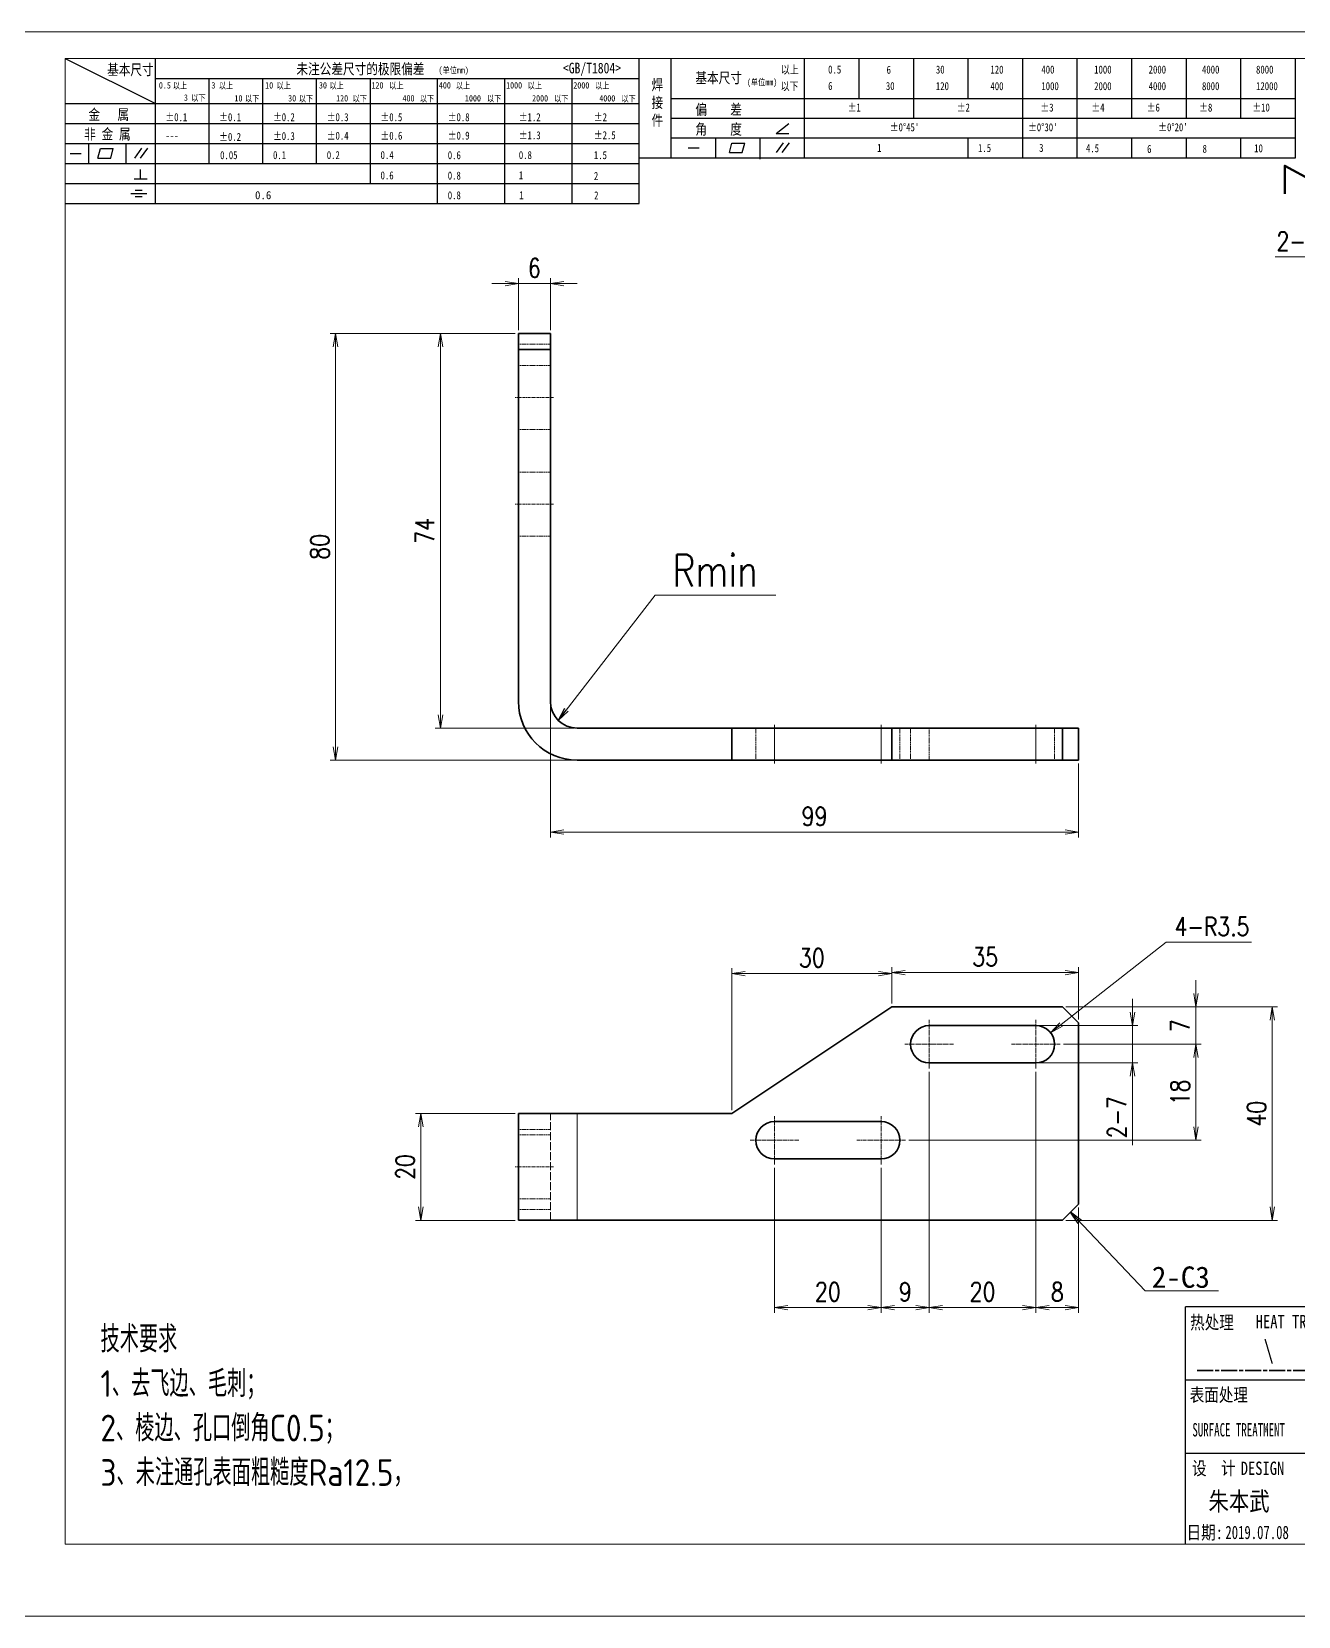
# Model space of a CAD drawing. Header units: millimetres. Extents: x -24576 to 201447, y -42879 to 13513.
# Drawn here: x 39952.3 to 40189.7, y 6233 to 6530 of the extents above; entities that cross this region are included whole.
import ezdxf
from ezdxf.enums import TextEntityAlignment as Align

# ---------------------------------------------------------------- set-up
doc = ezdxf.new("R2010")
doc.units = ezdxf.units.MM
doc.header["$LTSCALE"] = 0.5
doc.linetypes.add('AM_ISO02W050x2', pattern=[3.75, 3, -0.75])
doc.linetypes.add('AM_ISO08W050x2', pattern=[9, 6, -0.75, 1.5, -0.75])
for name, color, linetype, lineweight in [('CENTER', 2, 'AM_ISO08W050x2', 15), ('HIDDEN', 1, 'AM_ISO02W050x2', 18), ('图框', 7, 'Continuous', 18), ('标注线', 3, 'Continuous', 18), ('热处理', 7, 'Continuous', 20), ('粗点划线', 6, 'AM_ISO08W050x2', 35)]:
    doc.layers.add(name, color=color, linetype=linetype, lineweight=lineweight)
doc.layers.add('图\\M+19E79\\M+195B6\\M+18E9A', color=7, linetype='Continuous')
doc.layers.add('打印', color=7, linetype='Continuous', lineweight=15, plot=False)
doc.layers.add('打印-禁用', color=7, linetype='Continuous', lineweight=15, plot=False)
doc.styles.add('DIM', font='romans.shx', dxfattribs={"width": 0.8, "bigfont": 'bigfont.shx'})
doc.styles.add('国标', font='simfang.ttf', dxfattribs={"width": 0.8})
doc.styles.add('宋体', font='')
doc.styles.add('机械长仿宋', font='gbenor.shx', dxfattribs={"height": 1, "bigfont": 'gbcbig.shx'})
doc.styles.get('宋体').set_extended_font_data('SimSun')
doc.dimstyles.new('DEH 1-1', dxfattribs={"dimtxt": 3.5, "dimasz": 2.5, "dimexe": 1, "dimexo": 0.625, "dimgap": 1.2, "dimtad": 3, "dimdsep": 46, "dimtxsty": 'DIM', "dimblk": 'OPEN', "dimcen": 0, "dimclrd": 8, "dimclre": 8, "dimclrt": 2, "dimazin": 2, "dimtfac": 0.5, "dimtmove": 0, "dimatfit": 3, "dimldrblk": 'OPEN', "dimfxl": 0, "dimtolj": 2, "dimlwd": 13, "dimlwe": 13, "dimarcsym": 0})
doc.dimstyles.new('DEH 1-1$0', dxfattribs={"dimtxt": 3.5, "dimasz": 2.5, "dimexe": 1, "dimexo": 0.625, "dimgap": 1.2, "dimtad": 3, "dimzin": 9, "dimdsep": 46, "dimtxsty": 'DIM', "dimblk": 'OPEN', "dimcen": 0, "dimclrd": 8, "dimclre": 8, "dimclrt": 2, "dimazin": 2, "dimtfac": 0.5, "dimtmove": 0, "dimatfit": 3, "dimldrblk": 'OPEN', "dimfxl": 0, "dimtolj": 2, "dimlwd": 13, "dimlwe": 13, "dimarcsym": 0})
doc.dimstyles.new('DEH 1-1$3', dxfattribs={"dimtxt": 3.5, "dimasz": 2.5, "dimexe": 1, "dimexo": 0.625, "dimgap": 1.2, "dimtad": 3, "dimtih": 1, "dimtoh": 1, "dimzin": 9, "dimdsep": 46, "dimtxsty": 'DIM', "dimblk": 'OPEN', "dimcen": 0, "dimclrd": 8, "dimclre": 8, "dimclrt": 2, "dimazin": 2, "dimtfac": 0.5, "dimtofl": 0, "dimtmove": 0, "dimatfit": 3, "dimldrblk": 'OPEN', "dimfxl": 0, "dimtolj": 2, "dimlwd": 13, "dimlwe": 13, "dimarcsym": 0})
doc.dimstyles.new('DEH 1-1$4', dxfattribs={"dimtxt": 3.5, "dimasz": 2.5, "dimexe": 1, "dimexo": 0.625, "dimgap": 1.2, "dimtad": 3, "dimtih": 1, "dimtoh": 1, "dimzin": 9, "dimdsep": 46, "dimtxsty": 'DIM', "dimblk": 'OPEN', "dimcen": 0, "dimclrd": 8, "dimclre": 8, "dimclrt": 2, "dimazin": 2, "dimtfac": 0.5, "dimtofl": 0, "dimtmove": 0, "dimatfit": 3, "dimldrblk": 'OPEN', "dimfxl": 0, "dimtolj": 2, "dimlwd": 13, "dimlwe": 13, "dimarcsym": 0})
doc.dimstyles.new('DEH 1-4', dxfattribs={"dimscale": 4, "dimtxt": 3.5, "dimasz": 2.5, "dimexe": 1, "dimexo": 0.625, "dimgap": 1.2, "dimtad": 1, "dimdsep": 46, "dimtxsty": 'DIM', "dimblk": 'OPEN', "dimcen": 0, "dimclrd": 8, "dimclre": 8, "dimclrt": 2, "dimazin": 2, "dimtfac": 0.5, "dimtmove": 0, "dimatfit": 3, "dimldrblk": 'OPEN', "dimfxl": 0, "dimtolj": 2, "dimlwd": 18, "dimlwe": 18, "dimarcsym": 0})

# ---------------------------------------------------------------- blocks, each defined once
blk = doc.blocks.new('GZDEH零件A3图框V01版')
at = {"layer": '图\\M+19E79\\M+195B6\\M+18E9A', "color": 9}
for p, q in [((2882.49, -1554.46), (2899.37, -1562.92)), ((2899.37, -1581.67), (2899.37, -1554.46)), ((2990.09, -1581.67), (2990.09, -1554.46)), ((2996.09, -1573.08), (2996.09, -1554.46)), ((3021.09, -1561.98), (3021.09, -1554.46)), ((3031.31, -1561.98), (3031.31, -1554.46)), ((3041.53, -1561.98), (3041.53, -1554.46)), ((3051.75, -1561.98), (3051.75, -1554.46)), ((3061.98, -1561.98), (3061.98, -1554.46)), ((3072.2, -1561.98), (3072.2, -1554.46)), ((3082.42, -1561.98), (3082.42, -1554.46)), ((3092.64, -1561.98), (3092.64, -1554.46)), ((3102.86, -1561.98), (3102.86, -1554.46)), ((3113.09, -1573.08), (3113.09, -1554.46)), ((2899.37, -1558.24), (2990.09, -1558.24)), ((2909.45, -1574.17), (2909.45, -1558.24)), ((2919.53, -1574.17), (2919.53, -1558.24)), ((2929.61, -1574.17), (2929.61, -1558.24)), ((2939.69, -1577.92), (2939.69, -1558.24)), ((2952.29, -1581.67), (2952.29, -1558.24)), ((2964.89, -1581.67), (2964.89, -1558.24)), ((2977.49, -1581.67), (2977.49, -1558.24)), ((2996.09, -1561.98), (3113.09, -1561.98)), ((3021.09, -1573.08), (3021.09, -1561.98)), ((3041.53, -1565.68), (3041.53, -1561.98)), ((3061.98, -1573.08), (3061.98, -1561.98)), ((3072.2, -1573.08), (3072.2, -1561.98)), ((3082.42, -1565.68), (3082.42, -1561.98)), ((3092.64, -1565.68), (3092.64, -1561.98)), ((3102.86, -1565.68), (3102.86, -1561.98)), ((2882.49, -1562.92), (2990.09, -1562.92)), ((2882.49, -1566.67), (2990.09, -1566.67)), ((2996.09, -1565.68), (3113.09, -1565.68)), ((3015.75, -1568.51), (3018.15, -1566.66)), ((2882.49, -1570.42), (2990.09, -1570.42)), ((2886.92, -1574.12), (2886.92, -1570.42)), ((2893.91, -1574.12), (2893.91, -1570.42)), ((2996.09, -1569.38), (3113.09, -1569.38)), ((3004.42, -1573.08), (3004.42, -1569.38)), ((3006.97, -1572.12), (3007.45, -1570.33)), ((3007.45, -1570.33), (3009.86, -1570.33)), ((3009.39, -1572.12), (3009.86, -1570.33)), ((3012.75, -1573.08), (3012.75, -1569.38)), ((3015.75, -1568.51), (3018.15, -1568.51)), ((3015.81, -1572.12), (3017.15, -1570.26)), ((3016.89, -1572.12), (3018.23, -1570.26)), ((3051.75, -1573.08), (3051.75, -1569.38)), ((3082.42, -1573.08), (3082.42, -1569.48)), ((3092.64, -1573.08), (3092.64, -1569.38)), ((3102.86, -1573.08), (3102.86, -1569.38)), ((2883.43, -1572.27), (2885.49, -1572.27)), ((2888.59, -1573.16), (2889.07, -1571.37)), ((2888.59, -1573.16), (2891, -1573.16)), ((2889.07, -1571.37), (2891.48, -1571.37)), ((2891, -1573.16), (2891.48, -1571.37)), ((2895.52, -1573.16), (2896.85, -1571.3)), ((2896.6, -1573.16), (2897.94, -1571.3)), ((2990.09, -1573.08), (3113.09, -1573.08)), ((2999.26, -1571.23), (3001.32, -1571.23)), ((3006.97, -1572.12), (3009.39, -1572.12)), ((3012.75, -1573.33), (3012.75, -1573.08)), ((2882.49, -1574.17), (2990.09, -1574.17)), ((2895.42, -1577.05), (2897.81, -1577.05)), ((2896.58, -1577.05), (2896.58, -1575.28)), ((2882.49, -1577.92), (2990.09, -1577.92)), ((2894.79, -1579.77), (2897.77, -1579.77)), ((2895.57, -1579.17), (2896.92, -1579.17)), ((2882.49, -1581.67), (2990.09, -1581.67)), ((2895.57, -1580.37), (2896.93, -1580.37)), ((3272.49, -1788.46), (3092.49, -1788.46)), ((3181.99, -1802.21), (3092.49, -1802.21)), ((3181.99, -1815.96), (3092.49, -1815.96))]:
    blk.add_line(p, q, dxfattribs=at)
at = {"layer": '图\\M+19E79\\M+195B6\\M+18E9A', "color": 7}
blk.add_line((3272.49, -1788.46), (3092.49, -1788.46), dxfattribs=at)
at = {"layer": '图\\M+19E79\\M+195B6\\M+18E9A', "color": 9, "linetype": 'Continuous'}
blk.add_line((3092.49, -1832.96), (3092.49, -1788.46), dxfattribs=at)
at = {"layer": '图框', "linetype": 'Continuous'}
for p, q in [((2882.49, -1554.46), (2882.49, -1832.96)), ((3272.49, -1554.46), (2882.49, -1554.46)), ((2882.49, -1832.96), (3272.49, -1832.96))]:
    blk.add_line(p, q, dxfattribs=at)
at = {"layer": '打印-禁用', "linetype": 'Continuous'}
for p, q in [((3277.49, -1549.46), (2857.49, -1549.46)), ((2857.49, -1846.46), (3277.49, -1846.46))]:
    blk.add_line(p, q, dxfattribs=at)
at = {"layer": '图\\M+19E79\\M+195B6\\M+18E9A', "color": 9, "style": '国标'}
for s, height, width, p in [('基本尺寸', 2, 0.8, (2890.33, -1557.58)), ('未注公差尺寸的极限偏差', 2, 0.8, (2925.81, -1557.44)), ('<GB/T1804>', 2, 0.8, (2975.78, -1557.27)), ('以上', 1.5, 0.8, (3016.64, -1557.33)), ('0.5', 1.5, 0.8, (3025.49, -1557.3)), ('6', 1.5, 0.8, (3036.45, -1557.34)), ('30', 1.5, 0.8, (3045.69, -1557.31)), ('120', 1.5, 0.8, (3055.91, -1557.31)), ('400', 1.5, 0.8, (3065.46, -1557.31)), ('1000', 1.5, 0.8, (3075.36, -1557.31)), ('2000', 1.5, 0.8, (3085.57, -1557.31)), ('4000', 1.5, 0.8, (3095.57, -1557.31)), ('8000', 1.5, 0.8, (3105.7, -1557.31)), ('30', 1.2, 0.8, (2930.04, -1560.11)), ('基本尺寸', 2, 0.8, (3000.6, -1559.1)), ('以下', 1.5, 0.8, (3016.58, -1560.43)), ('6', 1.5, 0.8, (3025.49, -1560.38)), ('30', 1.5, 0.8, (3036.31, -1560.39)), ('120', 1.5, 0.8, (3045.69, -1560.41)), ('400', 1.5, 0.8, (3055.91, -1560.41)), ('1000', 1.5, 0.8, (3065.46, -1560.41)), ('2000', 1.5, 0.8, (3075.36, -1560.41)), ('4000', 1.5, 0.8, (3085.57, -1560.41)), ('8000', 1.5, 0.8, (3095.57, -1560.41)), ('12000', 1.5, 0.8, (3105.7, -1560.41)), ('金   属', 2, 0.8, (2886.82, -1565.98)), ('±0.1', 1.5, 0.8, (2901.27, -1566.23)), ('±0.1', 1.5, 0.8, (2911.35, -1566.23)), ('±0.2', 1.5, 0.8, (2921.43, -1566.23)), ('±0.3', 1.5, 0.8, (2931.51, -1566.23)), ('±0.5', 1.5, 0.8, (2941.59, -1566.23)), ('±0.8', 1.5, 0.8, (2954.19, -1566.23)), ('±1.2', 1.5, 0.8, (2967.51, -1566.23)), ('±2', 1.5, 0.8, (2981.58, -1566.23)), ('偏    差', 2, 0.8, (3000.6, -1565.04)), ('±1', 1.5, 0.8, (3029.16, -1564.42)), ('±2', 1.5, 0.8, (3049.61, -1564.42)), ('±3', 1.5, 0.8, (3065.3, -1564.42)), ('±4', 1.5, 0.8, (3074.85, -1564.42)), ('±6', 1.5, 0.8, (3085.22, -1564.42)), ('±8', 1.5, 0.8, (3095.06, -1564.42)), ('±10', 1.5, 0.8, (3105.02, -1564.42)), ('非 金 属', 2, 0.8, (2886.02, -1569.65)), ('±0.3', 1.5, 0.8, (2921.43, -1569.77)), ('±0.4', 1.5, 0.8, (2931.51, -1569.71)), ('±0.6', 1.5, 0.8, (2941.59, -1569.71)), ('±0.9', 1.5, 0.8, (2954.19, -1569.68)), ('±1.3', 1.5, 0.8, (2967.51, -1569.62)), ('±2.5', 1.5, 0.8, (2981.58, -1569.61)), ('角    度', 2, 0.8, (3000.6, -1568.74)), ("±0%%D45'", 1.5, 0.8, (3037.06, -1568.12)), ("±0%%D30'", 1.5, 0.8, (3062.98, -1568.12)), ("±0%%D20'", 1.5, 0.8, (3087.38, -1568.12)), ('---', 1.5, 0.8, (2901.27, -1569.65)), ('±0.2', 1.5, 0.8, (2911.35, -1569.92)), ('1', 1.5, 0.8, (3034.69, -1571.98)), ('1.5', 1.5, 0.8, (3053.59, -1572.01)), ('3', 1.5, 0.8, (3065.05, -1571.98)), ('4.5', 1.5, 0.8, (3073.82, -1572.05)), ('6', 1.5, 0.8, (3085.28, -1572.19)), ('8', 1.5, 0.8, (3095.68, -1572.15)), ('10', 1.5, 0.8, (3105.36, -1572.06)), ('0.1', 1.5, 0.8, (2921.43, -1573.34)), ('0.2', 1.5, 0.8, (2931.51, -1573.33)), ('0.4', 1.5, 0.8, (2941.59, -1573.33)), ('0.6', 1.5, 0.8, (2954.19, -1573.35)), ('0.8', 1.5, 0.8, (2967.51, -1573.33)), ('1.5', 1.5, 0.8, (2981.58, -1573.34)), ('0.6', 1.5, 0.8, (2941.59, -1577.14)), ('0.8', 1.5, 0.8, (2954.19, -1577.17)), ('1', 1.5, 0.8, (2967.51, -1577.12)), ('2', 1.5, 0.8, (2981.58, -1577.26)), ('0.8', 1.5, 0.8, (2954.19, -1580.87)), ('1', 1.5, 0.8, (2967.59, -1580.86)), ('2', 1.5, 0.8, (2981.62, -1580.89)), ('热处理', 2.5, 0.8, (3093.35, -1792.61)), ('表面处理', 2.5, 0.8, (3093.27, -1806.21)), ('SURFACE TREATMENT', 2.5, 0.6, (3093.77, -1812.75)), (' DESIGN', 2.5, 0.8, (3101.47, -1819.96))]:
    blk.add_text(s, height=height, dxfattribs=dict(at, width=width)).set_placement(p)
at = {"layer": '图\\M+19E79\\M+195B6\\M+18E9A', "color": 9, "lineweight": 15, "style": '国标', "width": 0.8}
for s, p in [('(单位mm)', (2952.44, -1557.27)), ('0.5', (2900.03, -1560.11)), ('以上', (2902.64, -1560.16)), ('3', (2909.88, -1560.11)), ('以上', (2911.25, -1560.16)), ('10', (2919.96, -1560.11)), ('以上', (2922.09, -1560.16)), ('以上', (2932.02, -1560.16)), ('120', (2939.88, -1560.11)), ('以上', (2943.21, -1560.16)), ('400', (2952.52, -1560.11)), ('以上', (2955.68, -1560.16)), ('1000', (2965.12, -1560.11)), ('以上', (2969.16, -1560.16)), ('2000', (2977.72, -1560.11)), ('以上', (2981.8, -1560.16)), ('(单位mm)', (3010.27, -1559.51)), ('3', (2904.73, -1562.41)), ('以下', (2906.1, -1562.46)), ('10', (2914.19, -1562.54)), ('以下', (2916.18, -1562.59)), ('30', (2924.27, -1562.54)), ('以下', (2926.26, -1562.59)), ('120', (2933.26, -1562.54)), ('以下', (2936.34, -1562.59)), ('400', (2945.7, -1562.54)), ('以下', (2948.94, -1562.59)), ('1000', (2957.41, -1562.54)), ('以下', (2961.54, -1562.59)), ('2000', (2969.99, -1562.54)), ('以下', (2974.14, -1562.59)), ('4000', (2982.59, -1562.54)), ('以下', (2986.74, -1562.59))]:
    blk.add_text(s, height=1.2, dxfattribs=at).set_placement(p)
at = {"layer": '图\\M+19E79\\M+195B6\\M+18E9A', "color": 9, "lineweight": 13, "style": '国标'}
blk.add_text('0.6', height=1.5, dxfattribs=at).set_placement((2918.05, -1580.85))
at = {"layer": '图\\M+19E79\\M+195B6\\M+18E9A', "color": 9, "style": '国标', "width": 0.8}
for s, p in [('HEAT TREAT', (3112.45, -1792.46)), ('设  计', (3097.79, -1819.96)), ('日期:', (3096.09, -1832))]:
    blk.add_text(s, height=2.5, dxfattribs=at).set_placement(p, align=Align.CENTER)
at = {"layer": '图\\M+19E79\\M+195B6\\M+18E9A', "color": 9, "insert": (2992.39, -1558.41), "char_height": 2, "width": 3.1877, "attachment_point": 1, "style": '国标'}
blk.add_mtext('焊\\P接\\P件', dxfattribs=at)
at = {"layer": '图\\M+19E79\\M+195B6\\M+18E9A', "color": 9, "insert": (2911.51, -1573.37), "char_height": 1.5, "attachment_point": 7, "style": '国标'}
blk.add_mtext_dynamic_manual_height_columns('0.05', width=5.1982, gutter_width=12.5, heights=[0], dxfattribs=at)
blk = doc.blocks.new('DEH A3')
at = {"layer": '图框'}
blk.add_blockref('GZDEH零件A3图框V01版', (-2857.49, 1846.46), dxfattribs=at)
blk = doc.blocks.new('_Open')
at = {"color": 0, "linetype": 'ByBlock', "lineweight": -2}
for p, q in [((-1, 0.167), (0, 0)), ((-1, -0.167), (0, 0)), ((0, 0), (-1, 0))]:
    blk.add_line(p, q, dxfattribs=at)
blk = doc.blocks.new('*D27')
at = {"layer": 'Defpoints', "color": 0, "transparency": 16777216}
for p in [(40043.53, 6473.47), (40028.92, 6399.47), (40054.53, 6399.47)]:
    blk.add_point(p, dxfattribs=at)
at = {"layer": '标注线', "color": 8, "lineweight": 13, "transparency": 16777216}
for p, q in [((40042.91, 6473.47), (40027.92, 6473.47)), ((40028.92, 6470.97), (40028.92, 6401.97)), ((40053.91, 6399.47), (40027.92, 6399.47))]:
    blk.add_line(p, q, dxfattribs=at)
at = {"layer": '标注线', "color": 8, "lineweight": 13, "transparency": 16777216, "xscale": 2.5, "yscale": 2.5, "zscale": 2.5}
for p, rotation in [((40028.92, 6473.47), 90), ((40028.92, 6399.47), 270)]:
    blk.add_blockref('_Open', p, dxfattribs=dict(at, rotation=rotation))
at = {"layer": '标注线', "color": 2, "transparency": 16777216, "insert": (40025.97, 6436.47), "char_height": 3.5, "attachment_point": 5, "rotation": 90, "style": 'DIM'}
blk.add_mtext('\\A2;74', dxfattribs=at)
blk = doc.blocks.new('*D28')
at = {"layer": 'Defpoints', "color": 0, "transparency": 16777216}
for p in [(40043.53, 6473.47), (40009.24, 6393.47), (40054.53, 6393.47)]:
    blk.add_point(p, dxfattribs=at)
at = {"layer": '标注线', "color": 8, "lineweight": 13, "transparency": 16777216}
for p, q in [((40042.91, 6473.47), (40008.24, 6473.47)), ((40009.24, 6470.97), (40009.24, 6395.97)), ((40053.91, 6393.47), (40008.24, 6393.47))]:
    blk.add_line(p, q, dxfattribs=at)
at = {"layer": '标注线', "color": 8, "lineweight": 13, "transparency": 16777216, "xscale": 2.5, "yscale": 2.5, "zscale": 2.5}
for p, rotation in [((40009.24, 6473.47), 90), ((40009.24, 6393.47), 270)]:
    blk.add_blockref('_Open', p, dxfattribs=dict(at, rotation=rotation))
at = {"layer": '标注线', "color": 2, "transparency": 16777216, "insert": (40006.29, 6433.47), "char_height": 3.5, "attachment_point": 5, "rotation": 90, "style": 'DIM'}
blk.add_mtext('\\A2;80', dxfattribs=at)
blk = doc.blocks.new('*D29')
at = {"layer": 'Defpoints', "color": 0, "transparency": 16777216}
for p in [(40049.53, 6482.79), (40043.53, 6473.47), (40049.53, 6473.47)]:
    blk.add_point(p, dxfattribs=at)
at = {"layer": '标注线', "color": 8, "lineweight": 13, "transparency": 16777216}
for p, q in [((40043.53, 6474.1), (40043.53, 6483.79)), ((40049.53, 6474.1), (40049.53, 6483.79)), ((40041.03, 6482.79), (40038.53, 6482.79)), ((40043.53, 6482.79), (40049.53, 6482.79)), ((40052.03, 6482.79), (40054.53, 6482.79))]:
    blk.add_line(p, q, dxfattribs=at)
at = {"layer": '标注线', "color": 8, "lineweight": 13, "transparency": 16777216, "xscale": 2.5, "yscale": 2.5, "zscale": 2.5}
blk.add_blockref('_Open', (40043.53, 6482.79), dxfattribs=at)
at = {"layer": '标注线', "color": 8, "lineweight": 13, "transparency": 16777216, "xscale": 2.5, "yscale": 2.5, "zscale": 2.5, "rotation": 180}
blk.add_blockref('_Open', (40049.53, 6482.79), dxfattribs=at)
at = {"layer": '标注线', "color": 2, "transparency": 16777216, "insert": (40046.53, 6485.74), "char_height": 3.5, "attachment_point": 5, "style": 'DIM'}
blk.add_mtext('\\A2;6', dxfattribs=at)
blk = doc.blocks.new('*D30')
at = {"layer": 'Defpoints', "color": 0, "transparency": 16777216}
for p in [(40049.53, 6404.47), (40148.53, 6393.47), (40148.53, 6380.01)]:
    blk.add_point(p, dxfattribs=at)
at = {"layer": '标注线', "color": 8, "lineweight": 13, "transparency": 16777216}
for p, q in [((40049.53, 6403.85), (40049.53, 6379.01)), ((40148.53, 6392.85), (40148.53, 6379.01)), ((40052.03, 6380.01), (40146.03, 6380.01))]:
    blk.add_line(p, q, dxfattribs=at)
at = {"layer": '标注线', "color": 8, "lineweight": 13, "transparency": 16777216, "xscale": 2.5, "yscale": 2.5, "zscale": 2.5, "rotation": 180}
blk.add_blockref('_Open', (40049.53, 6380.01), dxfattribs=at)
at = {"layer": '标注线', "color": 8, "lineweight": 13, "transparency": 16777216, "xscale": 2.5, "yscale": 2.5, "zscale": 2.5}
blk.add_blockref('_Open', (40148.53, 6380.01), dxfattribs=at)
at = {"layer": '标注线', "color": 2, "transparency": 16777216, "insert": (40099.03, 6382.96), "char_height": 3.5, "attachment_point": 5, "style": 'DIM'}
blk.add_mtext('\\A2;99', dxfattribs=at)
blk = doc.blocks.new('*D31')
at = {"layer": 'Defpoints', "color": 0, "transparency": 16777216}
for p in [(40145.53, 6347.23), (40145.53, 6307.23), (40184.85, 6307.23)]:
    blk.add_point(p, dxfattribs=at)
at = {"layer": '标注线', "color": 8, "lineweight": 13, "transparency": 16777216}
for p, q in [((40146.16, 6347.23), (40185.85, 6347.23)), ((40184.85, 6344.73), (40184.85, 6309.73)), ((40146.16, 6307.23), (40185.85, 6307.23))]:
    blk.add_line(p, q, dxfattribs=at)
at = {"layer": '标注线', "color": 8, "lineweight": 13, "transparency": 16777216, "xscale": 2.5, "yscale": 2.5, "zscale": 2.5}
for p, rotation in [((40184.85, 6347.23), 90), ((40184.85, 6307.23), 270)]:
    blk.add_blockref('_Open', p, dxfattribs=dict(at, rotation=rotation))
at = {"layer": '标注线', "color": 2, "transparency": 16777216, "insert": (40181.9, 6327.23), "char_height": 3.5, "attachment_point": 5, "rotation": 90, "style": 'DIM'}
blk.add_mtext('\\A2;40', dxfattribs=at)
blk = doc.blocks.new('*D32')
at = {"layer": 'Defpoints', "color": 0, "transparency": 16777216}
for p in [(40148.53, 6353.66), (40113.53, 6347.23), (40148.53, 6344.23)]:
    blk.add_point(p, dxfattribs=at)
at = {"layer": '标注线', "color": 8, "lineweight": 13, "transparency": 16777216}
for p, q in [((40113.53, 6347.86), (40113.53, 6354.66)), ((40116.03, 6353.66), (40146.03, 6353.66)), ((40148.53, 6344.86), (40148.53, 6354.66))]:
    blk.add_line(p, q, dxfattribs=at)
at = {"layer": '标注线', "color": 8, "lineweight": 13, "transparency": 16777216, "xscale": 2.5, "yscale": 2.5, "zscale": 2.5, "rotation": 180}
blk.add_blockref('_Open', (40113.53, 6353.66), dxfattribs=at)
at = {"layer": '标注线', "color": 8, "lineweight": 13, "transparency": 16777216, "xscale": 2.5, "yscale": 2.5, "zscale": 2.5}
blk.add_blockref('_Open', (40148.53, 6353.66), dxfattribs=at)
at = {"layer": '标注线', "color": 2, "transparency": 16777216, "insert": (40131.03, 6356.61), "char_height": 3.5, "attachment_point": 5, "style": 'DIM'}
blk.add_mtext('\\A2;35', dxfattribs=at)
blk = doc.blocks.new('*D33')
at = {"layer": 'Defpoints', "color": 0, "transparency": 16777216}
for p in [(40113.53, 6353.48), (40113.53, 6347.23), (40083.53, 6327.23)]:
    blk.add_point(p, dxfattribs=at)
at = {"layer": '标注线', "color": 8, "lineweight": 13, "transparency": 16777216}
for p, q in [((40083.53, 6327.86), (40083.53, 6354.48)), ((40086.03, 6353.48), (40111.03, 6353.48)), ((40113.53, 6347.86), (40113.53, 6354.48))]:
    blk.add_line(p, q, dxfattribs=at)
at = {"layer": '标注线', "color": 8, "lineweight": 13, "transparency": 16777216, "xscale": 2.5, "yscale": 2.5, "zscale": 2.5, "rotation": 180}
blk.add_blockref('_Open', (40083.53, 6353.48), dxfattribs=at)
at = {"layer": '标注线', "color": 8, "lineweight": 13, "transparency": 16777216, "xscale": 2.5, "yscale": 2.5, "zscale": 2.5}
blk.add_blockref('_Open', (40113.53, 6353.48), dxfattribs=at)
at = {"layer": '标注线', "color": 2, "transparency": 16777216, "insert": (40098.53, 6356.43), "char_height": 3.5, "attachment_point": 5, "style": 'DIM'}
blk.add_mtext('\\A2;30', dxfattribs=at)
blk = doc.blocks.new('*D34')
at = {"layer": 'Defpoints', "color": 0, "transparency": 16777216}
for p in [(40043.53, 6327.23), (40025.24, 6307.23), (40043.53, 6307.23)]:
    blk.add_point(p, dxfattribs=at)
at = {"layer": '标注线', "color": 8, "lineweight": 13, "transparency": 16777216}
for p, q in [((40042.91, 6327.23), (40024.24, 6327.23)), ((40025.24, 6324.73), (40025.24, 6309.73)), ((40042.91, 6307.23), (40024.24, 6307.23))]:
    blk.add_line(p, q, dxfattribs=at)
at = {"layer": '标注线', "color": 8, "lineweight": 13, "transparency": 16777216, "xscale": 2.5, "yscale": 2.5, "zscale": 2.5}
for p, rotation in [((40025.24, 6327.23), 90), ((40025.24, 6307.23), 270)]:
    blk.add_blockref('_Open', p, dxfattribs=dict(at, rotation=rotation))
at = {"layer": '标注线', "color": 2, "transparency": 16777216, "insert": (40022.29, 6317.23), "char_height": 3.5, "attachment_point": 5, "rotation": 90, "style": 'DIM'}
blk.add_mtext('\\A2;20', dxfattribs=at)
blk = doc.blocks.new('*D35')
at = {"layer": 'Defpoints', "color": 0, "transparency": 16777216}
for p in [(40145.53, 6347.23), (40170.53, 6347.23), (40145.08, 6340.23)]:
    blk.add_point(p, dxfattribs=at)
at = {"layer": '标注线', "color": 8, "lineweight": 13, "transparency": 16777216}
for p, q in [((40170.53, 6349.73), (40170.53, 6352.23)), ((40146.16, 6347.23), (40171.53, 6347.23)), ((40170.53, 6340.23), (40170.53, 6347.23)), ((40145.71, 6340.23), (40171.53, 6340.23)), ((40170.53, 6337.73), (40170.53, 6335.23))]:
    blk.add_line(p, q, dxfattribs=at)
at = {"layer": '标注线', "color": 8, "lineweight": 13, "transparency": 16777216, "xscale": 2.5, "yscale": 2.5, "zscale": 2.5}
for p, rotation in [((40170.53, 6347.23), 270), ((40170.53, 6340.23), 90)]:
    blk.add_blockref('_Open', p, dxfattribs=dict(at, rotation=rotation))
at = {"layer": '标注线', "color": 2, "transparency": 16777216, "insert": (40167.58, 6343.73), "char_height": 3.5, "attachment_point": 5, "rotation": 90, "style": 'DIM'}
blk.add_mtext('\\A2;7', dxfattribs=at)
blk = doc.blocks.new('*D36')
at = {"layer": 'Defpoints', "color": 0, "transparency": 16777216}
for p in [(40145.71, 6340.23), (40170.53, 6340.23), (40116.08, 6322.23)]:
    blk.add_point(p, dxfattribs=at)
at = {"layer": '标注线', "color": 8, "lineweight": 13, "transparency": 16777216}
for p, q in [((40146.33, 6340.23), (40171.53, 6340.23)), ((40170.53, 6324.73), (40170.53, 6337.73)), ((40116.71, 6322.23), (40171.53, 6322.23))]:
    blk.add_line(p, q, dxfattribs=at)
at = {"layer": '标注线', "color": 8, "lineweight": 13, "transparency": 16777216, "xscale": 2.5, "yscale": 2.5, "zscale": 2.5}
for p, rotation in [((40170.53, 6340.23), 90), ((40170.53, 6322.23), 270)]:
    blk.add_blockref('_Open', p, dxfattribs=dict(at, rotation=rotation))
at = {"layer": '标注线', "color": 2, "transparency": 16777216, "insert": (40167.58, 6331.23), "char_height": 3.5, "attachment_point": 5, "rotation": 90, "style": 'DIM'}
blk.add_mtext('\\A2;18', dxfattribs=at)
blk = doc.blocks.new('*D37')
at = {"layer": 'Defpoints', "color": 0, "transparency": 16777216}
for p in [(40140.53, 6335.68), (40148.53, 6310.23), (40148.53, 6290.87)]:
    blk.add_point(p, dxfattribs=at)
at = {"layer": '标注线', "color": 8, "lineweight": 13, "transparency": 16777216}
for p, q in [((40140.53, 6335.06), (40140.53, 6289.87)), ((40148.53, 6309.61), (40148.53, 6289.87)), ((40143.03, 6290.87), (40146.03, 6290.87))]:
    blk.add_line(p, q, dxfattribs=at)
at = {"layer": '标注线', "color": 8, "lineweight": 13, "transparency": 16777216, "xscale": 2.5, "yscale": 2.5, "zscale": 2.5, "rotation": 180}
blk.add_blockref('_Open', (40140.53, 6290.87), dxfattribs=at)
at = {"layer": '标注线', "color": 8, "lineweight": 13, "transparency": 16777216, "xscale": 2.5, "yscale": 2.5, "zscale": 2.5}
blk.add_blockref('_Open', (40148.53, 6290.87), dxfattribs=at)
at = {"layer": '标注线', "color": 2, "transparency": 16777216, "insert": (40144.53, 6293.82), "char_height": 3.5, "attachment_point": 5, "style": 'DIM'}
blk.add_mtext('\\A2;8', dxfattribs=at)
blk = doc.blocks.new('*D38')
at = {"layer": 'Defpoints', "color": 0, "transparency": 16777216}
for p in [(40120.53, 6335.68), (40140.53, 6335.68), (40140.53, 6290.87)]:
    blk.add_point(p, dxfattribs=at)
at = {"layer": '标注线', "color": 8, "lineweight": 13, "transparency": 16777216}
for p, q in [((40120.53, 6335.06), (40120.53, 6289.87)), ((40140.53, 6335.06), (40140.53, 6289.87)), ((40123.03, 6290.87), (40138.03, 6290.87))]:
    blk.add_line(p, q, dxfattribs=at)
at = {"layer": '标注线', "color": 8, "lineweight": 13, "transparency": 16777216, "xscale": 2.5, "yscale": 2.5, "zscale": 2.5, "rotation": 180}
blk.add_blockref('_Open', (40120.53, 6290.87), dxfattribs=at)
at = {"layer": '标注线', "color": 8, "lineweight": 13, "transparency": 16777216, "xscale": 2.5, "yscale": 2.5, "zscale": 2.5}
blk.add_blockref('_Open', (40140.53, 6290.87), dxfattribs=at)
at = {"layer": '标注线', "color": 2, "transparency": 16777216, "insert": (40130.53, 6293.82), "char_height": 3.5, "attachment_point": 5, "style": 'DIM'}
blk.add_mtext('\\A2;20', dxfattribs=at)
blk = doc.blocks.new('*D39')
at = {"layer": 'Defpoints', "color": 0, "transparency": 16777216}
for p in [(40120.53, 6335.68), (40111.53, 6317.68), (40120.53, 6290.87)]:
    blk.add_point(p, dxfattribs=at)
at = {"layer": '标注线', "color": 8, "lineweight": 13, "transparency": 16777216}
for p, q in [((40120.53, 6335.06), (40120.53, 6289.87)), ((40111.53, 6317.06), (40111.53, 6289.87)), ((40114.03, 6290.87), (40118.03, 6290.87))]:
    blk.add_line(p, q, dxfattribs=at)
at = {"layer": '标注线', "color": 8, "lineweight": 13, "transparency": 16777216, "xscale": 2.5, "yscale": 2.5, "zscale": 2.5, "rotation": 180}
blk.add_blockref('_Open', (40111.53, 6290.87), dxfattribs=at)
at = {"layer": '标注线', "color": 8, "lineweight": 13, "transparency": 16777216, "xscale": 2.5, "yscale": 2.5, "zscale": 2.5}
blk.add_blockref('_Open', (40120.53, 6290.87), dxfattribs=at)
at = {"layer": '标注线', "color": 2, "transparency": 16777216, "insert": (40116.03, 6293.82), "char_height": 3.5, "attachment_point": 5, "style": 'DIM'}
blk.add_mtext('\\A2;9', dxfattribs=at)
blk = doc.blocks.new('*D40')
at = {"layer": 'Defpoints', "color": 0, "transparency": 16777216}
for p in [(40091.53, 6317.68), (40111.53, 6317.68), (40111.53, 6290.87)]:
    blk.add_point(p, dxfattribs=at)
at = {"layer": '标注线', "color": 8, "lineweight": 13, "transparency": 16777216}
for p, q in [((40091.53, 6317.06), (40091.53, 6289.87)), ((40111.53, 6317.06), (40111.53, 6289.87)), ((40094.03, 6290.87), (40109.03, 6290.87))]:
    blk.add_line(p, q, dxfattribs=at)
at = {"layer": '标注线', "color": 8, "lineweight": 13, "transparency": 16777216, "xscale": 2.5, "yscale": 2.5, "zscale": 2.5, "rotation": 180}
blk.add_blockref('_Open', (40091.53, 6290.87), dxfattribs=at)
at = {"layer": '标注线', "color": 8, "lineweight": 13, "transparency": 16777216, "xscale": 2.5, "yscale": 2.5, "zscale": 2.5}
blk.add_blockref('_Open', (40111.53, 6290.87), dxfattribs=at)
at = {"layer": '标注线', "color": 2, "transparency": 16777216, "insert": (40101.53, 6293.82), "char_height": 3.5, "attachment_point": 5, "style": 'DIM'}
blk.add_mtext('\\A2;20', dxfattribs=at)
blk = doc.blocks.new('*D41')
at = {"layer": 'Defpoints', "color": 0, "transparency": 16777216}
for p in [(40143.29, 6342.39), (40140.53, 6340.23)]:
    blk.add_point(p, dxfattribs=at)
at = {"layer": '标注线', "color": 8, "lineweight": 13, "transparency": 16777216}
for p, q in [((40164.93, 6359.36), (40145.25, 6343.94)), ((40180.93, 6359.36), (40164.93, 6359.36))]:
    blk.add_line(p, q, dxfattribs=at)
at = {"layer": '标注线', "color": 8, "lineweight": 13, "transparency": 16777216, "xscale": 2.5, "yscale": 2.5, "zscale": 2.5, "rotation": 218.0958073409614}
blk.add_blockref('_Open', (40143.29, 6342.39), dxfattribs=at)
at = {"layer": '标注线', "color": 2, "transparency": 16777216, "insert": (40173.53, 6362.31), "char_height": 3.5, "attachment_point": 5, "style": 'DIM'}
blk.add_mtext('\\A2;{\\Fromans,bigfont|c134;4-}R3.5', dxfattribs=at)
blk = doc.blocks.new('*D42')
at = {"layer": 'Defpoints', "color": 0, "transparency": 16777216}
for p in [(40140.53, 6343.73), (40140.53, 6336.73), (40158.65, 6336.73)]:
    blk.add_point(p, dxfattribs=at)
at = {"layer": '标注线', "color": 8, "lineweight": 13, "transparency": 16777216}
for p, q in [((40158.65, 6346.23), (40158.65, 6348.73)), ((40141.16, 6343.73), (40159.65, 6343.73)), ((40158.65, 6343.73), (40158.65, 6336.73)), ((40141.16, 6336.73), (40159.65, 6336.73)), ((40158.65, 6334.23), (40158.65, 6321.33))]:
    blk.add_line(p, q, dxfattribs=at)
at = {"layer": '标注线', "color": 8, "lineweight": 13, "transparency": 16777216, "xscale": 2.5, "yscale": 2.5, "zscale": 2.5}
for p, rotation in [((40158.65, 6343.73), 270), ((40158.65, 6336.73), 90)]:
    blk.add_blockref('_Open', p, dxfattribs=dict(at, rotation=rotation))
at = {"layer": '标注线', "color": 2, "transparency": 16777216, "insert": (40155.7, 6326.53), "char_height": 3.5, "attachment_point": 5, "rotation": 90, "style": 'DIM'}
blk.add_mtext('\\A2;{\\Fromans,bigfont|c134;2-}7', dxfattribs=at)
blk = doc.blocks.new('*D46')
at = {"layer": 'Defpoints', "color": 0, "transparency": 16777216}
for p in [(40220.64, 6465.83), (40228.9, 6457.12)]:
    blk.add_point(p, dxfattribs=at)
at = {"layer": '标注线', "color": 8, "lineweight": 13, "transparency": 16777216}
for p, q in [((40185.39, 6487.79), (40199.79, 6487.79)), ((40199.79, 6487.79), (40218.92, 6467.64))]:
    blk.add_line(p, q, dxfattribs=at)
at = {"layer": '标注线', "color": 8, "lineweight": 13, "transparency": 16777216, "xscale": 2.5, "yscale": 2.5, "zscale": 2.5, "rotation": 313.5081081813379}
blk.add_blockref('_Open', (40220.64, 6465.83), dxfattribs=at)
at = {"layer": '标注线', "color": 2, "transparency": 16777216, "insert": (40191.99, 6490.74), "char_height": 3.5, "attachment_point": 5, "style": 'DIM'}
blk.add_mtext('\\A2;2-%%c12', dxfattribs=at)
blk = doc.blocks.new('*D58')
at = {"layer": 'Defpoints', "color": 0, "transparency": 16777216}
for p in [(40205.97, 6473.47), (40214.77, 6473.47), (40214.77, 6470.47)]:
    blk.add_point(p, dxfattribs=at)
at = {"layer": '标注线', "color": 8, "lineweight": 18, "transparency": 16777216}
for p, q in [((40205.97, 6483.47), (40205.97, 6510.54)), ((40212.27, 6473.47), (40201.97, 6473.47)), ((40205.97, 6470.47), (40205.97, 6473.47)), ((40212.27, 6470.47), (40201.97, 6470.47)), ((40205.97, 6460.47), (40205.97, 6450.47))]:
    blk.add_line(p, q, dxfattribs=at)
at = {"layer": '标注线', "color": 8, "lineweight": 18, "transparency": 16777216, "xscale": 10, "yscale": 10, "zscale": 10}
for p, rotation in [((40205.97, 6473.47), 270), ((40205.97, 6470.47), 90)]:
    blk.add_blockref('_Open', p, dxfattribs=dict(at, rotation=rotation))
at = {"layer": '标注线', "color": 2, "transparency": 16777216, "insert": (40194.17, 6502.01), "char_height": 14, "attachment_point": 5, "rotation": 90, "style": 'DIM'}
blk.add_mtext('\\A2;3', dxfattribs=at)

msp = doc.modelspace()

# ---------------------------------------------------------------- linework, layer by layer
at = {"color": 7, "lineweight": 35, "ltscale": 0.15}
for p, q in [((40049.531, 6473.475), (40043.531, 6473.475)), ((40049.531, 6470.475), (40043.531, 6470.475)), ((40083.531, 6393.475), (40083.531, 6399.475)), ((40113.531, 6399.475), (40113.531, 6393.475)), ((40145.531, 6399.475), (40145.531, 6393.475)), ((40148.531, 6399.475), (40148.531, 6393.475))]:
    msp.add_line(p, q, dxfattribs=at)
at = {"color": 7, "lineweight": 35, "ltscale": 0.075}
for p, q in [((40043.531, 6470.475), (40043.531, 6473.475)), ((40049.531, 6470.475), (40049.531, 6473.475)), ((40145.531, 6399.475), (40148.531, 6399.475)), ((40145.531, 6393.475), (40148.531, 6393.475))]:
    msp.add_line(p, q, dxfattribs=at)
at = {"color": 7, "lineweight": 35}
for p, q in [((40043.531, 6404.475), (40043.531, 6470.475)), ((40049.531, 6404.475), (40049.531, 6470.475)), ((40054.531, 6399.475), (40083.531, 6399.475)), ((40113.531, 6399.475), (40083.531, 6399.475)), ((40113.531, 6399.475), (40145.531, 6399.475)), ((40054.531, 6393.475), (40083.531, 6393.475)), ((40113.531, 6393.475), (40083.531, 6393.475)), ((40113.531, 6393.475), (40145.531, 6393.475)), ((40113.531, 6347.235), (40083.531, 6327.235)), ((40113.531, 6347.235), (40145.531, 6347.235)), ((40148.531, 6310.235), (40148.531, 6344.235)), ((40120.531, 6343.735), (40140.531, 6343.735)), ((40140.531, 6336.735), (40120.531, 6336.735)), ((40043.531, 6307.235), (40043.531, 6327.235)), ((40054.531, 6327.235), (40083.531, 6327.235)), ((40091.531, 6325.735), (40111.531, 6325.735)), ((40111.531, 6318.735), (40091.531, 6318.735)), ((40054.531, 6307.235), (40145.531, 6307.235))]:
    msp.add_line(p, q, dxfattribs=at)
at = {"color": 7, "lineweight": 35, "ltscale": 0.106066}
for p, q in [((40145.531, 6347.235), (40148.531, 6344.235)), ((40148.531, 6310.235), (40145.531, 6307.235))]:
    msp.add_line(p, q, dxfattribs=at)
at = {"color": 7, "lineweight": 35, "ltscale": 0.275}
for p, q in [((40054.531, 6327.235), (40043.531, 6327.235)), ((40054.531, 6307.235), (40043.531, 6307.235))]:
    msp.add_line(p, q, dxfattribs=at)
at = {"color": 7, "lineweight": 13}
msp.add_line((40054.531, 6307.235), (40054.531, 6327.235), dxfattribs=at)
at = {"color": 7, "lineweight": 35}
for centre, radius, start, end in [((40054.531, 6404.475), 11, 180, 270), ((40054.531, 6404.475), 5, 180, 270), ((40120.531, 6340.235), 3.5, 90, 270), ((40140.531, 6340.235), 3.5, 270, 90), ((40091.531, 6322.235), 3.5, 90, 270), ((40111.531, 6322.235), 3.5, 270, 90)]:
    msp.add_arc(centre, radius, start, end, dxfattribs=at)
at = {"layer": 'CENTER', "ltscale": 0.180015}
for p, q in [((40050.131, 6461.475), (40042.93, 6461.475)), ((40050.131, 6441.475), (40042.93, 6441.475)), ((40091.531, 6400.075), (40091.531, 6392.874)), ((40111.531, 6400.075), (40111.531, 6392.874)), ((40140.531, 6400.075), (40140.531, 6392.874)), ((40050.131, 6317.235), (40042.93, 6317.235))]:
    msp.add_line(p, q, dxfattribs=at)
at = {"layer": 'CENTER', "ltscale": 0.2275}
for p, q in [((40120.531, 6344.785), (40120.531, 6335.685)), ((40140.531, 6344.785), (40140.531, 6335.685)), ((40125.081, 6340.235), (40115.981, 6340.235)), ((40145.081, 6340.235), (40135.981, 6340.235)), ((40091.531, 6326.785), (40091.531, 6317.685)), ((40111.531, 6326.785), (40111.531, 6317.685)), ((40096.081, 6322.235), (40086.981, 6322.235)), ((40116.081, 6322.235), (40106.981, 6322.235))]:
    msp.add_line(p, q, dxfattribs=at)
at = {"layer": 'HIDDEN', "ltscale": 0.15}
for p, q in [((40049.531, 6471.475), (40043.531, 6471.475)), ((40049.531, 6467.475), (40043.531, 6467.475)), ((40049.531, 6455.475), (40043.531, 6455.475)), ((40049.531, 6447.475), (40043.531, 6447.475)), ((40049.531, 6435.475), (40043.531, 6435.475)), ((40088.031, 6399.475), (40088.031, 6393.475)), ((40091.531, 6393.475), (40091.531, 6399.475)), ((40091.531, 6393.475), (40091.531, 6399.475)), ((40111.531, 6393.475), (40111.531, 6399.475)), ((40111.531, 6393.475), (40111.531, 6399.475)), ((40115.031, 6399.475), (40115.031, 6393.475)), ((40117.031, 6399.475), (40117.031, 6393.475)), ((40120.531, 6393.475), (40120.531, 6399.475)), ((40120.531, 6393.475), (40120.531, 6399.475)), ((40140.531, 6393.475), (40140.531, 6399.475)), ((40140.531, 6393.475), (40140.531, 6399.475)), ((40144.031, 6399.475), (40144.031, 6393.475)), ((40145.531, 6399.475), (40145.531, 6393.475)), ((40049.531, 6324.235), (40043.531, 6324.235)), ((40049.531, 6323.235), (40043.531, 6323.235)), ((40049.531, 6323.235), (40043.531, 6323.235)), ((40049.531, 6311.235), (40043.531, 6311.235)), ((40049.531, 6311.235), (40043.531, 6311.235)), ((40049.531, 6309.235), (40043.531, 6309.235))]:
    msp.add_line(p, q, dxfattribs=at)
at = {"layer": 'HIDDEN'}
for p, q in [((40049.531, 6307.235), (40049.531, 6327.235)), ((40054.531, 6307.235), (40054.531, 6327.235))]:
    msp.add_line(p, q, dxfattribs=at)
at = {"layer": '打印'}
msp.add_lwpolyline([(39933.585, 6530.014), (40353.585, 6530.014), (40353.585, 6233.014), (39933.585, 6233.014)], close=True, dxfattribs=at)
at = {"layer": '粗点划线', "linetype": 'AM_ISO08W050x2'}
msp.add_line((40170.759, 6279.086), (40198.621, 6279.086), dxfattribs=at)

# ---------------------------------------------------------------- block references
at = {"layer": '图框'}
msp.add_blockref('DEH A3', (39933.585, 6233.014), dxfattribs=at)

# ---------------------------------------------------------------- texts
at = {"layer": '图\\M+19E79\\M+195B6\\M+18E9A', "color": 3, "style": '国标'}
for s, height, width, p in [('朱本武', 3.5, 0.8, (40172.883, 6252.831)), ('2019.07.08', 2.5, 0.7, (40176.048, 6247.494))]:
    msp.add_text(s, height=height, dxfattribs=dict(at, width=width)).set_placement(p)
at = {"layer": '标注线', "attachment_point": 1, "style": '宋体'}
for s, insert, char_height, width in [('\\A2;{\\Fromans,bigfont|c134;\\W0.8;\\C2;Rmin}', (40072.398, 6432.004), 6, 20.15145), ('2-C3', (40162.257, 6298.585), 4, 15.74006)]:
    msp.add_mtext(s, dxfattribs=dict(at, insert=insert, char_height=char_height, width=width))
at = {"layer": '标注线', "color": 2, "insert": (39965.18, 6257.304), "char_height": 5, "width": 69.41703, "attachment_point": 7, "style": '机械长仿宋'}
msp.add_mtext('\\A2;技术要求\\P1、去飞边、毛刺；\\P2、棱边、孔口倒角C0.5；\\P3、未注通孔表面粗糙度Ra12.5，', dxfattribs=at)
at = {"layer": '热处理', "color": 3, "style": '国标', "width": 0.8}
msp.add_text('\\', height=3.5, dxfattribs=at).set_placement((40184.164, 6281.211), align=Align.CENTER)

# ---------------------------------------------------------------- dimensions: what is measured, and where the dimension line sits
at = {"layer": '标注线'}
for base, p1, p2, dimstyle, picture, middle in [((40205.967, 6473.475), (40214.771, 6470.475), (40214.771, 6473.475), 'DEH 1-4', '*D58', (40194.167, 6502.008)), ((40009.24, 6393.475), (40043.531, 6473.475), (40054.531, 6393.475), 'DEH 1-1$0', '*D28', (40006.29, 6433.475)), ((40028.925, 6399.475), (40043.531, 6473.475), (40054.531, 6399.475), 'DEH 1-1$0', '*D27', (40025.975, 6436.475)), ((40170.534, 6347.235), (40145.081, 6340.235), (40145.531, 6347.235), 'DEH 1-1$0', '*D35', (40167.584, 6343.735)), ((40184.847, 6307.235), (40145.531, 6347.235), (40145.531, 6307.235), 'DEH 1-1$0', '*D31', (40181.897, 6327.235)), ((40170.534, 6340.235), (40116.081, 6322.235), (40145.706, 6340.235), 'DEH 1-1$0', '*D36', (40167.584, 6331.235)), ((40025.239, 6307.235), (40043.531, 6327.235), (40043.531, 6307.235), 'DEH 1-1$0', '*D34', (40022.289, 6317.235))]:
    dim = msp.add_linear_dim(base=base, p1=p1, p2=p2, angle=90, dimstyle=dimstyle, dxfattribs=at)
    dim.commit()
    dim.dimension.update_dxf_attribs({"geometry": picture, "text_midpoint": middle})
dim = msp.add_diameter_dim_2p(p1=(40228.902, 6457.123), p2=(40220.64, 6465.826), dimstyle='DEH 1-1$3', override={"dimpost": '2-%%c<>'}, dxfattribs=at)
dim.commit()
dim.dimension.update_dxf_attribs({"geometry": '*D46', "text_midpoint": (40191.99, 6487.792), "dimtype": 163})
for base, p1, p2, picture, middle in [((40049.531, 6482.794), (40043.531, 6473.475), (40049.531, 6473.475), '*D29', (40046.531, 6485.744)), ((40148.531, 6380.007), (40049.531, 6404.475), (40148.531, 6393.475), '*D30', (40099.031, 6382.957)), ((40148.531, 6353.656), (40113.531, 6347.235), (40148.531, 6344.235), '*D32', (40131.031, 6356.606)), ((40113.531, 6353.482), (40083.531, 6327.235), (40113.531, 6347.235), '*D33', (40098.531, 6356.432)), ((40120.531, 6290.872), (40111.531, 6317.685), (40120.531, 6335.685), '*D39', (40116.031, 6293.822)), ((40140.531, 6290.872), (40120.531, 6335.685), (40140.531, 6335.685), '*D38', (40130.531, 6293.822)), ((40148.531, 6290.872), (40140.531, 6335.685), (40148.531, 6310.235), '*D37', (40144.531, 6293.822)), ((40111.531, 6290.872), (40091.531, 6317.685), (40111.531, 6317.685), '*D40', (40101.531, 6293.822))]:
    dim = msp.add_linear_dim(base=base, p1=p1, p2=p2, dimstyle='DEH 1-1$0', dxfattribs=at)
    dim.commit()
    dim.dimension.update_dxf_attribs({"geometry": picture, "text_midpoint": middle})
dim = msp.add_radius_dim(center=(40140.531, 6340.235), mpoint=(40143.285, 6342.394), text='{\\Fromans,bigfont|c134;4-}<>', dimstyle='DEH 1-1$4', dxfattribs=at)
dim.commit()
dim.dimension.update_dxf_attribs({"geometry": '*D41', "text_midpoint": (40173.525, 6359.359), "dimtype": 164})
dim = msp.add_linear_dim(base=(40158.649, 6336.735), p1=(40140.531, 6343.735), p2=(40140.531, 6336.735), angle=90, text='{\\Fromans,bigfont|c134;2-}<>', dimstyle='DEH 1-1$0', dxfattribs=at)
dim.commit()
dim.dimension.update_dxf_attribs({"geometry": '*D42', "text_midpoint": (40155.699, 6326.535)})

# ---------------------------------------------------------------- leaders
for points in [[(40050.995, 6400.939), (40069.157, 6424.406), (40091.771, 6424.406)], [(40147.031, 6308.735), (40161.037, 6294.022), (40174.786, 6294.022)]]:
    msp.add_leader(points, dimstyle='DEH 1-1', override={"dimgap": 1.2, "dimtad": 0}, dxfattribs=at)

doc.saveas('drawing.dxf')
